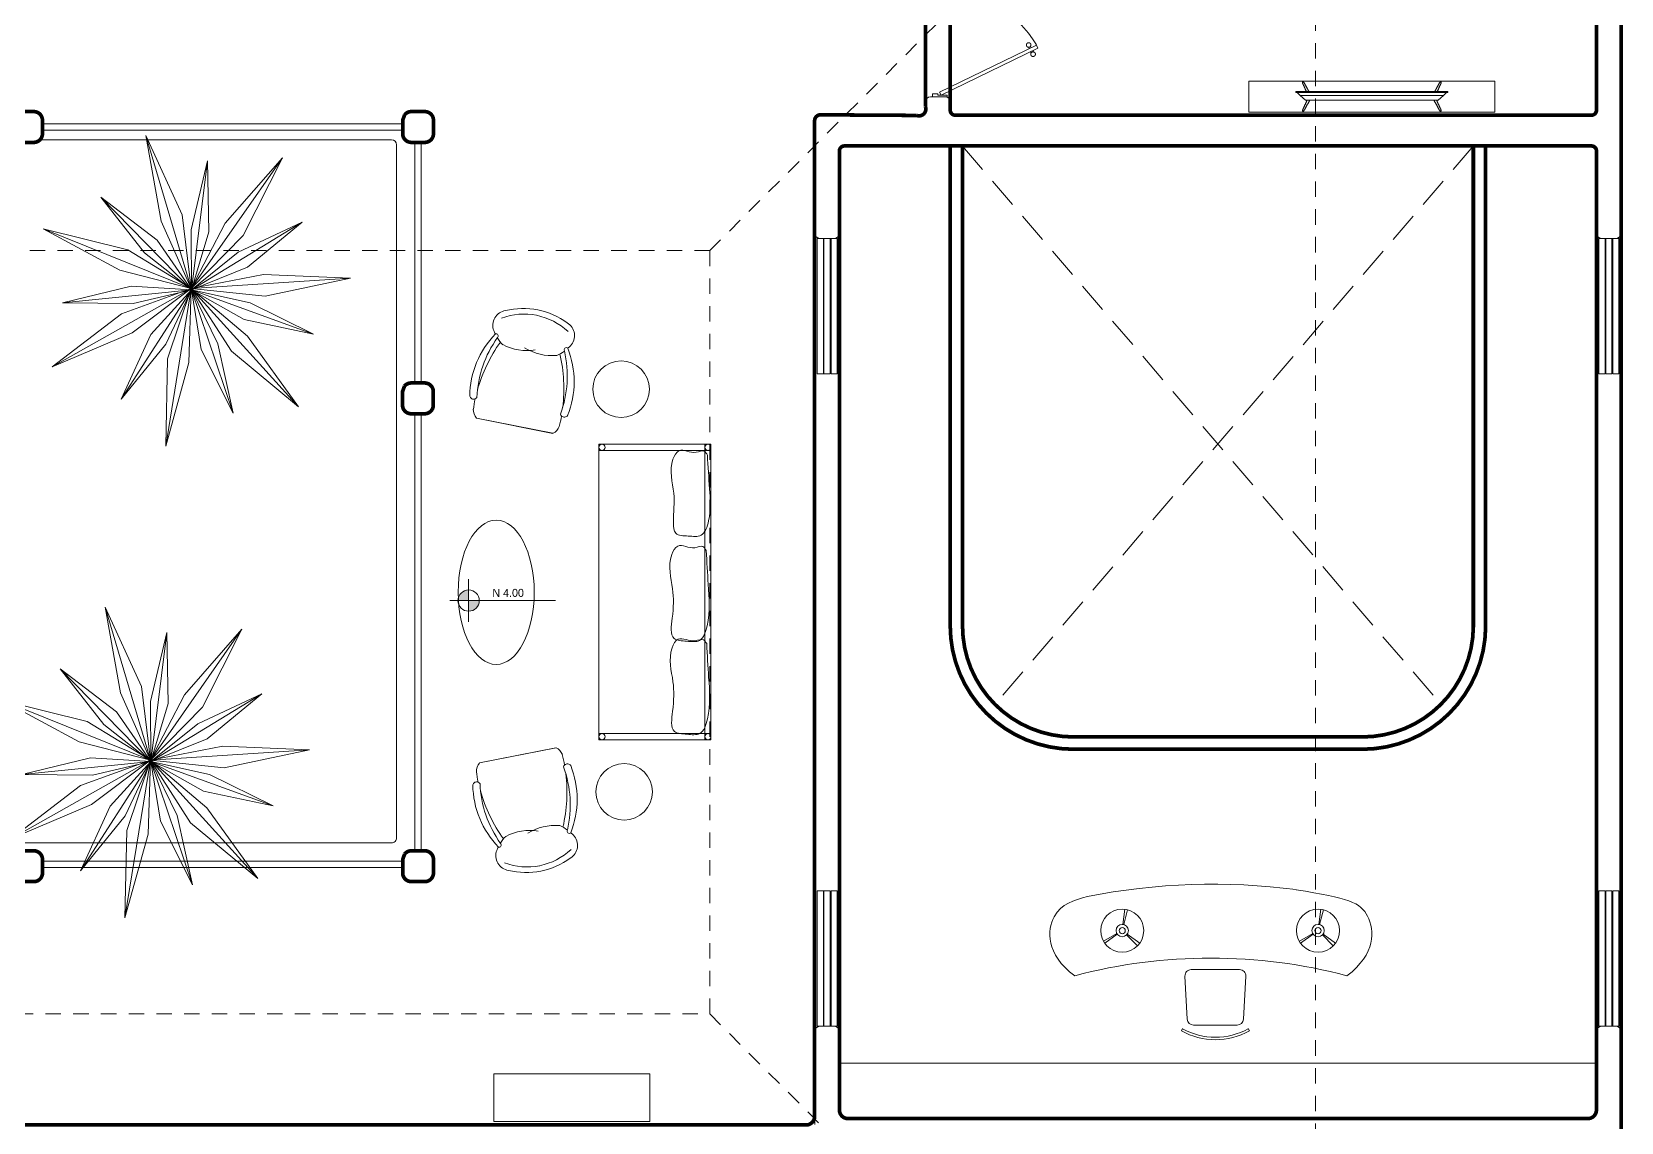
# Model space of a CAD drawing. Header units: metres. Extents: x 8 to 2416, y -346 to 476.
# Drawn here: x 216.65 to 229.56, y -238.22 to -229.36 of the extents above; entities that cross this region are included whole.
import ezdxf

# ---------------------------------------------------------------- set-up
doc = ezdxf.new("R2010")
doc.units = ezdxf.units.M
for name, pattern in [('0', [0]), ('DASHED2', [0.375, 0.25, -0.125]), ('HIDDEN2', [0.1875, 0.125, -0.0625])]:
    doc.linetypes.add(name, pattern=pattern)
doc.layers.get('0').update_dxf_attribs({"color": 250, "linetype": '0', "lineweight": 20})
for name, color, linetype, lineweight in [('A-DOOR', 35, 'Continuous', 5), ('A-WALL', 250, 'Continuous', 20), ('baños', 140, 'Continuous', 0), ('MOBILIARIOS', 252, 'Continuous', 0), ('muros bajitos', 252, 'Continuous', 5), ('piso', 253, 'Continuous', 0), ('textos', 7, 'Continuous', 0)]:
    doc.layers.add(name, color=color, linetype=linetype, lineweight=lineweight)
for name, color, linetype, lineweight, true_color in [('arboles oscuros', 7, 'Continuous', 0, 0x4d582c), ('REVESTIMIENTO EXTERIOR', 7, 'Continuous', 5, 0xffdebd), ('Techos 1', 7, 'HIDDEN2', 9, 0x42391a)]:
    doc.layers.add(name, color=color, linetype=linetype, lineweight=lineweight, true_color=true_color)
doc.styles.add('ESC100-2mm', font='arial.ttf', dxfattribs={"height": 0.15})
doc.styles.get("Standard").update_dxf_attribs({"font": 'arial.ttf', "height": 0.1875})

# ---------------------------------------------------------------- blocks, each defined once
blk = doc.blocks.new('ARBUSTO 2')
at = {"layer": 'arboles oscuros', "color": 252, "true_color": 0x8da178}
for p in [(-0.06, 1.359), (1.025, 0.894), (-1.1, 0.801), (-1.312, -0.361), (-0.536, -1.25), (1.338, -0.244), (0.644, -1.199)]:
    blk.add_line(p, (0, 0), dxfattribs=at)
for points in [[(0, 0), (0.077, 0.628), (-0.06, 1.359), (-0.109, 0.62), (0, 0)], [(0, 0), (0.539, 0.332), (1.025, 0.894), (0.417, 0.471), (0, 0)], [(0, 0), (-0.443, 0.452), (-1.1, 0.801), (-0.552, 0.301), (0, 0)], [(0, 0), (-0.63, -0.065), (-1.312, -0.361), (-0.58, -0.244), (0, 0)], [(0, 0), (-0.342, -0.533), (-0.536, -1.25), (-0.171, -0.606), (0, 0)], [(0, 0), (0.595, -0.215), (1.338, -0.244), (0.628, -0.032), (0, 0)], [(0, 0), (0.203, -0.6), (0.644, -1.199), (0.367, -0.511), (0, 0)]]:
    blk.add_lwpolyline(points, dxfattribs=at)
blk = doc.blocks.new('A$C58f5b6b7')
at = {"layer": 'MOBILIARIOS'}
for points in [[(0, 0.253), (2, 0.253), (2, 0), (0, 0)], [(0.382, 0.16), (0.382, 0.169), (1.618, 0.169), (1.618, 0.16)]]:
    blk.add_lwpolyline(points, close=True, dxfattribs=at)
for points in [[(1.606, 0.16), (1.582, 0.137), (1, 0.137), (0.418, 0.137), (0.394, 0.16)], [(1.582, 0.137), (1.54, 0.097), (0.46, 0.097), (0.418, 0.137)]]:
    blk.add_lwpolyline(points, dxfattribs=at)
for points, degree in [([(0.451, 0.238, -0.005), (0.447, 0.246, -0.005), (0.442, 0.246, -0.005), (0.432, 0.246, -0.005), (0.437, 0.237, -0.005)], 3), ([(0.437, 0.237, -0.005), (0.453, 0.203, -0.005), (0.468, 0.169, -0.005)], 2), ([(0.488, 0.169, -0.005), (0.47, 0.204, -0.005), (0.451, 0.238, -0.005)], 2), ([(1.512, 0.169, -0.005), (1.53, 0.204, -0.005), (1.549, 0.238, -0.005)], 2), ([(1.563, 0.237, -0.005), (1.547, 0.203, -0.005), (1.532, 0.169, -0.005)], 2), ([(1.549, 0.238, -0.005), (1.553, 0.246, -0.005), (1.558, 0.246, -0.005), (1.568, 0.246, -0.005), (1.563, 0.237, -0.005)], 3), ([(0.437, 0.017, -0.005), (0.455, 0.057, -0.005), (0.474, 0.097, -0.005)], 2), ([(0.495, 0.097, -0.005), (0.473, 0.057, -0.005), (0.451, 0.016, -0.005)], 2), ([(1.505, 0.097), (1.527, 0.057), (1.549, 0.016)], 2), ([(1.563, 0.017), (1.545, 0.057), (1.526, 0.097)], 2)]:
    blk.add_open_spline(points, degree=degree, dxfattribs=at)
for points in [[(0.451, 0.016, -0.005), (0.447, 0.008, -0.005), (0.442, 0.008, -0.005), (0.432, 0.008, -0.005), (0.437, 0.017, -0.005)], [(1.549, 0.016), (1.553, 0.008), (1.558, 0.008), (1.568, 0.008), (1.563, 0.017)]]:
    blk.add_open_spline(points, degree=3, knots=[-0.08544201, -0.08544201, -0.08544201, -0.08544201, -0.04272101, 0, 0, 0, 0], dxfattribs=at)
blk = doc.blocks.new('puerta 1.00')
at = {"layer": 'A-DOOR'}
for p, q in [((-0.15, -0.012), (-0.937, -0.395)), ((-0.138, -0.038), (-0.925, -0.42)), ((-0.138, -0.038), (-0.15, -0.012)), ((-0.895, -0.374), (-0.9, -0.364)), ((-0.878, -0.366), (-0.883, -0.356)), ((-0.937, -0.395), (-0.925, -0.42)), ((-0.882, -0.4), (-0.877, -0.41)), ((-0.865, -0.392), (-0.86, -0.402))]:
    blk.add_line(p, q, dxfattribs=at)
for points in [[(-0.08, 0), (-0.08, -0.025), (-0.125, -0.025), (-0.125, -0.012), (-0.2, -0.012), (-0.2, 0), (-0.08, 0)], [(-0.08, -0.95), (-0.08, -0.925), (-0.125, -0.925), (-0.125, -0.937), (-0.2, -0.937), (-0.2, -0.95), (-0.08, -0.95)]]:
    blk.add_lwpolyline(points, dxfattribs=at)
blk.add_arc((0.037, 0.16), 1.123, 211.1336, 257.8343, dxfattribs=at)
for points in [[(-0.898, -0.364), (-0.903, -0.364), (-0.912, -0.359), (-0.917, -0.35), (-0.917, -0.34), (-0.912, -0.332), (-0.903, -0.327), (-0.893, -0.327), (-0.884, -0.332), (-0.879, -0.34), (-0.879, -0.35), (-0.884, -0.359), (-0.893, -0.364), (-0.898, -0.364)], [(-0.862, -0.439), (-0.867, -0.439), (-0.875, -0.434), (-0.88, -0.426), (-0.88, -0.416), (-0.875, -0.407), (-0.867, -0.402), (-0.857, -0.402), (-0.848, -0.407), (-0.843, -0.416), (-0.843, -0.426), (-0.848, -0.434), (-0.857, -0.439), (-0.862, -0.439)]]:
    blk.add_open_spline(points, degree=2, dxfattribs=at)
blk = doc.blocks.new('PL BASE 2N NASAS 09')
at = {"layer": 'textos', "transparency": 33554534}
h = blk.add_hatch(color=256, dxfattribs=at)
h.dxf.hatch_style = 1
h.paths.add_polyline_path([(170.235, -14.867, 0.414214), (170.148, -14.954), (170.235, -14.954)])
h.paths.add_polyline_path([(170.321, -14.954), (170.235, -14.954), (170.235, -15.04, 0.414214)])
at = {"layer": 'A-DOOR'}
for points in [[(173.067, -13.112), (173.117, -13.112), (173.117, -12.012), (173.067, -12.012)], [(173.122, -13.112), (173.172, -13.112), (173.172, -12.012), (173.122, -12.012)], [(173.18, -13.112), (173.23, -13.112), (173.23, -12.012), (173.18, -12.012)], [(179.418, -12.012), (179.468, -12.012), (179.468, -13.112), (179.418, -13.112)], [(179.473, -12.012), (179.523, -12.012), (179.523, -13.112), (179.473, -13.112)], [(179.531, -12.012), (179.581, -12.012), (179.581, -13.112), (179.531, -13.112)], [(173.067, -17.312), (173.117, -17.312), (173.117, -18.412), (173.067, -18.412)], [(173.122, -17.312), (173.172, -17.312), (173.172, -18.412), (173.122, -18.412)], [(173.18, -17.312), (173.23, -17.312), (173.23, -18.412), (173.18, -18.412)], [(179.418, -18.412), (179.468, -18.412), (179.468, -17.312), (179.418, -17.312)], [(179.473, -18.412), (179.523, -18.412), (179.523, -17.312), (179.473, -17.312)], [(179.531, -18.412), (179.581, -18.412), (179.581, -17.312), (179.531, -17.312)]]:
    blk.add_lwpolyline(points, close=True, dxfattribs=at)
at = {"layer": 'A-WALL'}
for p, q in [((179.398, -10.052), (179.398, -10.972)), ((179.598, -10.052), (179.598, -11.972)), ((173.948, -10.902), (173.948, -10.972)), ((174.108, -10.862), (173.988, -10.862)), ((174.148, -10.902), (174.148, -10.972)), ((173.047, -11.972), (173.047, -11.052)), ((173.087, -11.012), (173.908, -11.012)), ((174.188, -11.012), (179.358, -11.012)), ((173.247, -11.302), (173.247, -11.972)), ((173.287, -11.262), (179.358, -11.262)), ((179.398, -11.302), (179.398, -11.972)), ((179.438, -12.012), (179.558, -12.012)), ((173.047, -18.452), (173.047, -19.21)), ((173.247, -19.093), (173.247, -18.449)), ((179.398, -19.092), (179.398, -18.452)), ((179.598, -18.452), (179.598, -20.372)), ((173.317, -19.162), (179.328, -19.162))]:
    blk.add_line(p, q, dxfattribs=at)
at = {"layer": 'A-WALL', "transparency": 33554684}
for p, q in [((173.087, -12.012), (173.207, -12.012)), ((173.087, -18.412), (173.207, -18.412)), ((179.438, -18.412), (179.558, -18.412))]:
    blk.add_line(p, q, dxfattribs=at)
at = {"layer": 'A-WALL'}
for points in [[(166.592, -11.233), (166.702, -11.233, 0.414214), (166.772, -11.163), (166.772, -11.053, 0.414214), (166.702, -10.983), (166.592, -10.983, 0.414214), (166.522, -11.053), (166.522, -11.163, 0.414214)], [(169.769, -11.233), (169.879, -11.233, 0.414214), (169.949, -11.163), (169.949, -11.053, 0.414214), (169.879, -10.983), (169.769, -10.983, 0.414214), (169.699, -11.053), (169.699, -11.163, 0.414214)], [(169.768, -13.187), (169.878, -13.187, -0.414214), (169.948, -13.257), (169.948, -13.367, -0.414214), (169.878, -13.437), (169.768, -13.437, -0.414214), (169.698, -13.367), (169.698, -13.257, -0.414214)], [(166.593, -17.237), (166.703, -17.237, 0.414214), (166.773, -17.167), (166.773, -17.057, 0.414214), (166.703, -16.987), (166.593, -16.987, 0.414214), (166.523, -17.057), (166.523, -17.167, 0.414214)], [(169.769, -17.237), (169.879, -17.237, 0.414214), (169.949, -17.167), (169.949, -17.057, 0.414214), (169.879, -16.987), (169.769, -16.987, 0.414214), (169.699, -17.057), (169.699, -17.167, 0.414214)]]:
    blk.add_lwpolyline(points, format="xyb", close=True, dxfattribs=at)
for centre, radius, start, end in [((173.908, -10.972), 0.04, 270, 0), ((173.988, -10.902), 0.04, 90, 180), ((174.108, -10.902), 0.04, 0, 90), ((174.188, -10.972), 0.04, 180, 270), ((179.358, -10.972), 0.04, 270, 360), ((173.087, -11.052), 0.04, 90, 180), ((173.287, -11.302), 0.04, 90, 180), ((179.358, -11.302), 0.04, 0, 90), ((173.087, -11.972), 0.04, 180, 270), ((179.438, -11.972), 0.04, 180, 270), ((179.558, -11.972), 0.04, 270, 360), ((173.087, -18.452), 0.04, 90, 180), ((173.207, -18.452), 0.04, 0, 90), ((179.438, -18.452), 0.04, 90, 180), ((179.558, -18.452), 0.04, 0, 90), ((173.317, -19.092), 0.07, 180, 270), ((179.328, -19.092), 0.07, 270, 0)]:
    blk.add_arc(centre, radius, start, end, dxfattribs=at)
at = {"layer": 'A-WALL', "transparency": 33554684}
blk.add_arc((173.207, -11.972), 0.04, 270, 0, dxfattribs=at)
at = {"layer": 'MOBILIARIOS'}
blk.add_line((173.247, -18.712), (179.398, -18.712), dxfattribs=at)
at = {"layer": 'muros bajitos'}
for p, q in [((169.698, -11.083), (166.772, -11.083)), ((169.699, -11.133), (166.772, -11.133)), ((169.799, -11.233), (169.799, -13.187)), ((169.849, -11.233), (169.849, -13.187)), ((174.147, -15.16), (174.147, -11.262)), ((174.247, -15.16), (174.247, -11.262)), ((178.397, -11.262), (178.397, -15.17)), ((178.497, -11.262), (178.497, -15.17)), ((169.799, -13.437), (169.799, -16.987)), ((169.849, -13.437), (169.849, -16.987)), ((175.147, -16.062), (177.497, -16.062)), ((175.147, -16.162), (177.497, -16.162)), ((169.699, -17.071), (166.773, -17.071)), ((169.699, -17.121), (166.773, -17.121))]:
    blk.add_line(p, q, dxfattribs=at)
for centre, radius, start, end in [((175.149, -15.16), 1.002, 179.9814, 269.8914), ((175.149, -15.16), 0.902, 179.9814, 269.8914), ((177.496, -15.16), 0.902, 270.1086, 0.0186), ((177.496, -15.16), 1.002, 270.1086, 0.0186)]:
    blk.add_arc(centre, radius, start, end, dxfattribs=at)
at = {"layer": 'piso'}
for p, q in [((173.948, -9.872), (173.948, -10.902)), ((166.752, -11.212), (169.609, -11.212)), ((169.649, -11.252), (169.649, -16.882)), ((179.598, -11.972), (179.598, -18.452)), ((169.609, -16.922), (158.048, -16.921)), ((169.649, -17.122), (166.773, -17.122))]:
    blk.add_line(p, q, dxfattribs=at)
at = {"layer": 'piso', "color": 9, "linetype": 'DASHED2', "true_color": 0xc7c8ca}
for p, q in [((174.247, -11.262), (178.134, -15.797)), ((178.397, -11.262), (174.511, -15.797))]:
    blk.add_line(p, q, dxfattribs=at)
at = {"layer": 'piso'}
for centre, start, end in [((169.609, -11.252), 0, 90), ((169.609, -16.882), 269.9919, 0)]:
    blk.add_arc(centre, 0.04, start, end, dxfattribs=at)
at = {"layer": 'Techos 1'}
for p, q in [((172.194, -12.112), (176.098, -8.212)), ((172.194, -12.112), (157.448, -12.112)), ((172.194, -12.112), (172.194, -18.312)), ((160.048, -18.312), (172.194, -18.312)), ((172.194, -18.312), (176.098, -22.212))]:
    blk.add_line(p, q, dxfattribs=at)
blk.add_lwpolyline([(180.508, -9.301), (177.114, -9.301), (177.114, -21.123), (180.508, -21.123)], close=True, dxfattribs=at)
at = {"layer": 'textos'}
for p, q in [((170.235, -14.78), (170.235, -15.128)), ((170.081, -14.954), (170.942, -14.954))]:
    blk.add_line(p, q, dxfattribs=at)
blk.add_circle((170.235, -14.954), 0.0865, dxfattribs=at)
at = {"layer": 'A-DOOR', "rotation": 180}
blk.add_blockref('puerta 1.00', (173.923, -10.862), dxfattribs=at)
at = {"layer": 'baños', "linetype": 'Continuous', "flags": 8}
for tag, p in [('MODELNUMBER', (167.133, -5.631, 0)), ('TRADENAME', (167.133, -5.631, 0)), ('PRODUCT', (167.133, -5.631, 0)), ('MATERIAL', (167.133, -5.631, 0)), ('MODELNUMBER', (168.308, -5.631, 0)), ('TRADENAME', (168.308, -5.631, 0)), ('PRODUCT', (168.308, -5.631, 0)), ('MATERIAL', (168.308, -5.631, 0))]:
    blk.add_attdef(tag, p, '', height=0.0000254, rotation=180.0001, dxfattribs=at)
at = {"layer": 'textos', "insert": (170.428, -14.859), "char_height": 0.065, "attachment_point": 1, "style": 'ESC100-2mm'}
blk.add_mtext_dynamic_manual_height_columns('{\\Ftxt|c0;N 4.00}', width=2.21694, gutter_width=0.5, heights=[0], dxfattribs=at)
blk = doc.blocks.new('A$Ca77e88c0')
at = {"layer": 'MOBILIARIOS', "linetype": 'Continuous'}
for p, q in [((0, 1.346), (0.243, 0.761)), ((0.243, 0.76), (0, 1.346))]:
    blk.add_line(p, q, dxfattribs=at)
for points in [[(1.008, 1.422, 0.103931), (0.857, 1.635, 0.481643), (0.668, 1.624, 0.047693), (0.654, 1.599, 0.047693)], [(1.008, 1.422, -0.103931), (1.053, 1.163, -0.481643), (0.912, 1.038, -0.047693), (0.884, 1.046, -0.047693)]]:
    blk.add_lwpolyline(points, format="xyb", dxfattribs=at)
blk.add_circle((0.849, 0.5), 0.23, dxfattribs=at)
for centre, radius, start, end in [((0.521, 0.874), 0.736, 79.5964, 123.1415), ((0.612, 0.667), 0.901, 88.3763, 121.4796), ((0.612, 0.667), 0.901, 88.3763, 121.4796), ((0.858, 1.457), 0.248, 153.2165, 169.9182), ((0.858, 1.457), 0.248, 153.2165, 169.9182), ((0.643, 1.585), 0.0175, 250.4542, 52.0587), ((0.643, 1.585), 0.0175, 250.4542, 52.0587), ((0.462, 1.187), 0.549, 23.3314, 53.5948), ((0.462, 1.187), 0.549, 23.3314, 53.5948), ((0.482, 0.53), 0.979, 111.4631, 116.5118), ((0.142, 1.468), 0.0325, 136.3787, 235.7351), ((0.142, 1.468), 0.0325, 235.6979, 268.7539), ((0.587, 0.249), 1.279, 88.4542, 107.9351), ((0.587, 0.249), 1.279, 88.4542, 107.9351), ((1.028, 1.543), 0.416, 185.8786, 223.4033), ((1.028, 1.543), 0.416, 185.8786, 223.4033), ((0.1, 1.319), 0.103, 121.9514, 165.0616), ((1.108, 1.351), 0.416, 181.7665, 219.2912), ((0.456, 1.2), 0.549, 351.575, 21.8384), ((0.456, 1.2), 0.549, 351.575, 21.8384), ((0.194, 1.672), 0.901, 283.6902, 316.7935), ((0.194, 1.672), 0.901, 283.6902, 316.7935), ((0.277, 1.462), 0.736, 282.0283, 325.5734), ((-0.121, 1.949), 1.279, 297.2347, 316.7156), ((-0.121, 1.949), 1.279, 297.2347, 316.7156), ((0.927, 1.291), 0.248, 235.2516, 251.9533), ((0.927, 1.291), 0.248, 235.2516, 251.9533), ((0.867, 1.048), 0.0175, 353.1111, 154.7156), ((0.867, 1.048), 0.0175, 353.1111, 154.7156), ((0.005, 1.677), 0.979, 288.6412, 293.6898), ((0.431, 0.774), 0.0325, 169.4347, 268.7911), ((0.431, 0.774), 0.0325, 136.3787, 169.4347), ((0.431, 0.774), 0.0325, 136.3787, 169.4347), ((0.295, 0.849), 0.103, 240.0914, 283.2016)]:
    blk.add_arc(centre, radius, start, end, dxfattribs=at)
blk = doc.blocks.new('PL MUEBLES 2N NASAS 09')
at = {"layer": 'MOBILIARIOS'}
for p, q in [((221.208, 49.032), (221.208, 46.632)), ((222.118, 49.032), (221.208, 49.032)), ((222.118, 46.632), (222.118, 49.032)), ((221.208, 46.632), (222.118, 46.632)), ((225.465, 45.132), (225.481, 45.256)), ((225.471, 45.131), (225.501, 45.252)), ((227.057, 45.132), (227.072, 45.256)), ((227.062, 45.131), (227.093, 45.252)), ((225.416, 45.058), (225.307, 44.996)), ((225.418, 45.053), (225.317, 44.981)), ((225.494, 45.047), (225.583, 44.959)), ((225.5, 45.053), (225.601, 44.981)), ((227.007, 45.058), (226.898, 44.996)), ((227.01, 45.053), (226.908, 44.981)), ((227.086, 45.047), (227.174, 44.959)), ((227.091, 45.053), (227.193, 44.981)), ((225.95, 44.286), (225.94, 44.268)), ((226.482, 44.286), (226.492, 44.268))]:
    blk.add_line(p, q, dxfattribs=at)
for points in [[(222.118, 49.032), (222.118, 48.982), (221.208, 48.982), (221.208, 49.032)], [(222.068, 49.032), (222.118, 49.032), (222.118, 46.632), (222.068, 46.632)], [(222.118, 46.632), (222.118, 46.682), (221.208, 46.682), (221.208, 46.632)], [(220.355, 43.918), (221.621, 43.918), (221.621, 43.532), (220.355, 43.532)]]:
    blk.add_lwpolyline(points, close=True, dxfattribs=at)
blk.add_lwpolyline([(226.038, 44.315), (226.394, 44.315, 0.39805), (226.444, 44.362), (226.463, 44.712, 0.430564), (226.413, 44.765), (226.019, 44.765, 0.430564), (225.969, 44.712), (225.988, 44.362, 0.39805)], format="xyb", close=True, dxfattribs=at)
for centre, radius in [((221.233, 49.007), 0.025), ((222.093, 49.007), 0.025), ((221.233, 46.657), 0.025), ((222.093, 46.657), 0.025), ((225.459, 45.082), 0.175), ((227.05, 45.082), 0.175), ((225.459, 45.082), 0.05), ((225.459, 45.082), 0.025), ((227.05, 45.082), 0.05), ((227.05, 45.082), 0.025)]:
    blk.add_circle(centre, radius, dxfattribs=at)
for centre, radius, start, end in [((226.193, 40.218), 5.241, 82.5492, 101.1903), ((226.179, 40.517), 4.342, 75.2505, 104.7495), ((226.216, 44.765), 0.569, 240.9454, 299.0546), ((226.216, 44.765), 0.549, 240.9454, 299.0546)]:
    blk.add_arc(centre, radius, start, end, dxfattribs=at)
blk.add_ellipse((220.373, 47.83), major_axis=(0, -0.586), ratio=0.527579, dxfattribs=at)
for points in [[(222.089, 48.944), (222.106, 48.671), (222.099, 48.41), (222.037, 48.293), (221.933, 48.287), (221.832, 48.309), (221.813, 48.394), (221.816, 48.635), (221.809, 48.912), (221.858, 48.98), (221.998, 48.967), (222.063, 48.977), (222.089, 48.944)], [(222.079, 48.169), (222.096, 47.895), (222.086, 47.557), (222.024, 47.439), (221.92, 47.433), (221.819, 47.456), (221.803, 47.619), (221.806, 47.859), (221.799, 48.136), (221.848, 48.205), (221.988, 48.192), (222.053, 48.201), (222.079, 48.169)], [(222.083, 47.413), (222.099, 47.139), (222.089, 46.801), (222.027, 46.683), (221.923, 46.677), (221.822, 46.7), (221.806, 46.863), (221.809, 47.104), (221.803, 47.38), (221.851, 47.449), (221.991, 47.436), (222.057, 47.445), (222.083, 47.413)]]:
    blk.add_spline(points, degree=3, dxfattribs=at)
for points in [[(225.073, 44.715), (224.835, 44.894), (224.862, 45.277), (225.066, 45.329), (225.176, 45.359)], [(227.284, 44.715), (227.523, 44.894), (227.496, 45.277), (227.296, 45.347), (226.873, 45.414)]]:
    blk.add_open_spline(points, degree=3, dxfattribs=at)
blk.add_blockref('PL BASE 2N NASAS 09', (49.914, 62.717))
at = {"layer": 'arboles oscuros'}
for p, xscale, yscale, zscale, rotation in [((217.895, 50.297), 0.9529508504097018, 0.9529508504097018, 0.9529508504097018, 14.02447005196064), ((217.898, 50.286), 0.7754526281055341, 0.7754526281055341, 0.7754526281055341, 144.6685050625734), ((217.564, 46.466), 0.9529508504097018, 0.9529508504097018, 0.9529508504097018, 14.02447005196064), ((217.568, 46.455), 0.7754526281055341, 0.7754526281055341, 0.7754526281055341, 144.6685050625734)]:
    blk.add_blockref('ARBUSTO 2', p, dxfattribs=dict(at, xscale=xscale, yscale=yscale, zscale=zscale, rotation=rotation))
at = {"layer": 'MOBILIARIOS'}
blk.add_blockref('A$C58f5b6b7', (226.487, 51.729, 0.005), dxfattribs=at)
at = {"layer": 'MOBILIARIOS', "rotation": 56.16031382123446}
blk.add_blockref('A$Ca77e88c0', (221.33, 48.496), dxfattribs=at)
at = {"layer": 'MOBILIARIOS', "xscale": -1, "rotation": 123.8268872980607}
blk.add_blockref('A$Ca77e88c0', (221.355, 47.193), dxfattribs=at)

msp = doc.modelspace()

# ---------------------------------------------------------------- linework, layer by layer
at = {"layer": 'REVESTIMIENTO EXTERIOR', "const_width": 0.03}
for points in [[(215.26242, -230.15712, -0.44183988), (215.19182, -230.23637), (208.35182, -230.23633), (208.31182, -230.19633), (208.31182, -224.27633, -0.41421356), (208.35182, -224.23633), (229.52182, -224.23633, -0.46436914), (229.56182, -224.27633), (229.56182, -244.19633), (229.52182, -244.23633), (223.95182, -244.23633)], [(216.55181, -238.23631), (222.9401, -238.23818, 0.41421356), (223.0101, -238.16818), (223.0101, -230.07818, -0.39517233), (223.05883, -230.03312), (223.8401, -230.03818, 0.63936448), (223.9101, -229.96818), (223.9101, -228.80818, 0.41421356), (223.8401, -228.73818), (222.7901, -228.73818), (219.81147, -228.73633), (219.81182, -228.17633, 0.41421356), (219.77182, -228.13633), (215.30181, -228.13816, 0.41409406), (215.26182, -228.17816), (215.26182, -230.16637)], [(216.5028, -230.23208, -0.17617676), (216.48645, -230.18712), (216.48645, -230.07712), (216.50286, -230.03208, -0.2214941), (216.55645, -230.00712), (216.66645, -230.00712, -0.40984125), (216.73644, -230.07607), (216.73645, -230.18712, -0.17617676), (216.7201, -230.23208)], [(219.67962, -230.23208, -0.17617676), (219.66327, -230.18712), (219.66327, -230.07712), (219.67968, -230.03208, -0.2214941), (219.73327, -230.00712), (219.84327, -230.00712, -0.40984125), (219.91326, -230.07607), (219.91327, -230.18712, -0.17617676), (219.89692, -230.23208)], [(216.5028, -230.23208, 0.22184752), (216.55645, -230.25712), (216.66645, -230.25712, 0.22184752), (216.7201, -230.23208)], [(219.67962, -230.23208, 0.22184752), (219.73327, -230.25712), (219.84327, -230.25712, 0.22184752), (219.89692, -230.23208)], [(229.32226, -230.28634, -0.41099709), (229.36182, -230.32633), (229.36182, -238.11631, -0.41421356), (229.29182, -238.18631), (223.28154, -238.18631, -0.40189651), (223.21154, -238.11913), (223.21154, -230.32633, -0.41421356), (223.25154, -230.28633)], [(224.11158, -230.28633), (224.11158, -234.18464, 0.41365857), (225.11139, -235.18635), (227.46177, -235.18635, 0.4108383), (228.46158, -234.19419), (228.46158, -230.28634)], [(224.21158, -230.28633), (224.21158, -234.18464, 0.41362861), (225.11149, -235.08635), (227.46167, -235.08635, 0.41065631), (228.36158, -234.19369), (228.36158, -230.28634)], [(219.67818, -232.43628, -0.17617676), (219.66182, -232.39132), (219.66182, -232.28132), (219.67824, -232.23628, -0.2214941), (219.73182, -232.21132), (219.84182, -232.21132, -0.40984125), (219.91182, -232.28027), (219.91182, -232.39132, -0.17617676), (219.89547, -232.43628)], [(219.67818, -232.43628, 0.22184752), (219.73182, -232.46132), (219.84182, -232.46132, 0.22184752), (219.89547, -232.43628)], [(216.50318, -236.23628, -0.17617676), (216.48682, -236.19131), (216.48682, -236.08131), (216.50324, -236.03628, -0.2214941), (216.55682, -236.01131), (216.66682, -236.01131, -0.40984125), (216.73682, -236.08027), (216.73682, -236.19131, -0.17617676), (216.72047, -236.23628)], [(219.67962, -236.23628, -0.17617676), (219.66327, -236.19131), (219.66327, -236.08131), (219.67968, -236.03628, -0.2214941), (219.73327, -236.01131), (219.84327, -236.01131, -0.40984125), (219.91326, -236.08027), (219.91327, -236.19131, -0.17617676), (219.89692, -236.23628)], [(216.50318, -236.23628, 0.22184752), (216.55682, -236.26131), (216.66682, -236.26131, 0.22184752), (216.72047, -236.23628)], [(219.67962, -236.23628, 0.22184752), (219.73327, -236.26131), (219.84327, -236.26131, 0.22184752), (219.89692, -236.23628)]]:
    msp.add_lwpolyline(points, format="xyb", dxfattribs=at)
msp.add_lwpolyline([(229.36182, -224.47633, 0.41421356), (229.32182, -224.43633), (224.15182, -224.43633, 0.41421356), (224.11182, -224.47633), (224.11182, -229.99633, 0.41421356), (224.15182, -230.03633), (229.32182, -230.03633, 0.41421356), (229.36182, -229.99633)], format="xyb", close=True, dxfattribs=at)
at = {"layer": 'REVESTIMIENTO EXTERIOR', "color": 30, "true_color": 0xf8991e, "const_width": 0.03}
msp.add_lwpolyline([(229.34982, -230.29805, 0.19891237), (229.32154, -230.28633), (223.25154, -230.28633, 0.19891237), (223.22325, -230.29805)], format="xyb", dxfattribs=at)

# ---------------------------------------------------------------- block references
at = {"layer": 'REVESTIMIENTO EXTERIOR', "color": 30, "true_color": 0xf8991e}
msp.add_blockref('PL MUEBLES 2N NASAS 09', (0.05, -281.74161), dxfattribs=at)

doc.saveas('drawing.dxf')
